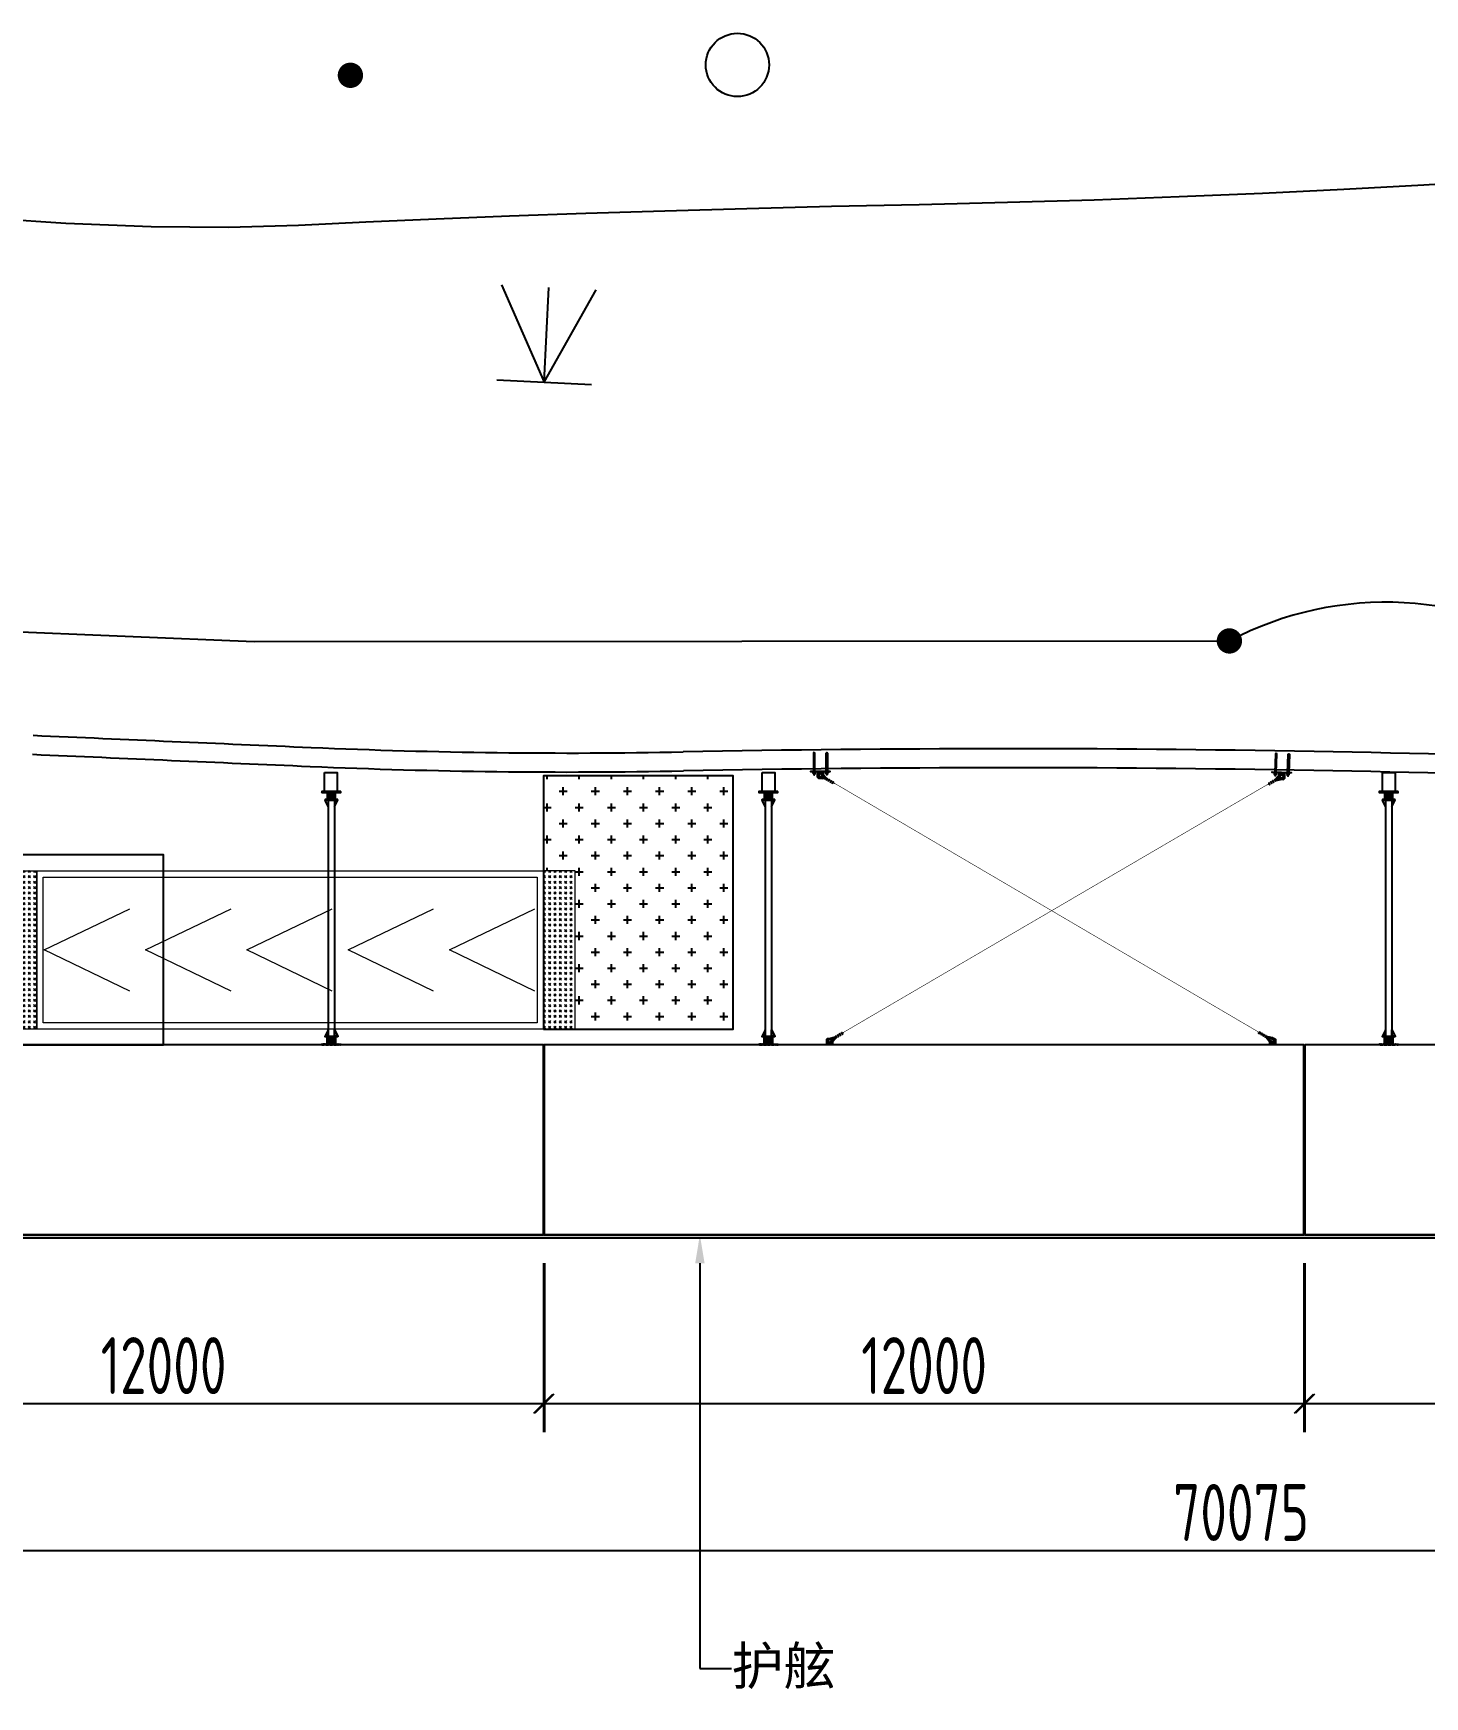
# Model space of a CAD drawing. Header units: millimetres. Extents: x 4 to 2106212, y -117026 to 198097.
# Drawn here: x 1392502 to 1414485, y 116507 to 142785 of the extents above; entities that cross this region are included whole.
import ezdxf
from ezdxf import colors
from ezdxf.entities.mleader import LeaderData, LeaderLine
from ezdxf.math import Vec2, Vec3

# ---------------------------------------------------------------- set-up
doc = ezdxf.new("R2010")
doc.units = ezdxf.units.MM
for name, pattern in [('CENTER', [0.6, 0.375, -0.075, 0.075, -0.075]), ('DASHDOT2', [12.7, 6.35, -3.175, 0, -3.175]), ('DASHED2', [0.375, 0.25, -0.125])]:
    doc.linetypes.add(name, pattern=pattern)
for name, color, linetype in [('0 @ 1', 7, 'Continuous'), ('BS-Annectent', 115, 'Continuous'), ('HR-dimension', 9, 'Continuous'), ('HR-pontoon', 161, 'Continuous'), ('STEEL', 34, 'Continuous'), ('护角', 30, 'Continuous'), ('粗实线', 7, 'Continuous')]:
    doc.layers.add(name, color=color, linetype=linetype)
doc.layers.add('扣板', color=7, linetype='Continuous', lineweight=9)
doc.layers.add('抱桩器', color=1, linetype='Continuous', lineweight=18)
doc.styles.add('hztxt', font='ros1.shx', dxfattribs={"width": 0.8, "bigfont": 'hztxt.shx'})
doc.styles.get("Standard").update_dxf_attribs({"font": 'arial.ttf'})
doc.linetypes.add('10422', pattern='A,2,[150,AAA.SHX,S=1,R=0,X=0,Y=1],2,[177,AAA.SHX,S=1,R=0,X=0,Y=0.8],1e-09', length=4)
doc.linetypes.add('444', pattern='A,4.5,[145,AAA.SHX,S=1,R=0,X=0,Y=1],4.5,-0.5,[146,AAA.SHX,S=1,R=0,X=0,Y=0],-0.5', length=10)
doc.dimstyles.new('DIM-300', dxfattribs={"dimscale": 300, "dimtxt": 3, "dimasz": 1, "dimexe": 1.5, "dimexo": 1.5, "dimgap": 0.5, "dimtad": 1, "dimdec": 0, "dimzin": 0, "dimdsep": 46, "dimtxsty": 'hztxt', "dimblk": 'OBLIQUE', "dimcen": 0, "dimdle": 1.5, "dimclrd": 9, "dimclre": 9, "dimclrt": 6, "dimadec": 0, "dimazin": 0, "dimtfac": 1, "dimtdec": 0, "dimtix": 1, "dimtofl": 0, "dimtmove": 2, "dimatfit": 0, "dimfxl": 5, "dimtolj": 1, "dimtzin": 0, "dimarcsym": 0})
pattern_1 = [(40.81217054, (-573818.8873, 176698.6793), (-1.452584633, 1.682112997), []), (130.81217054, (-573818.8873, 176698.6793), (-4.5872822625, 1.911641361), [5.55625, -3.33375])]
pattern_2 = [(40.81217054, (-578777.1463, 176555.198), (-1.452584633, 1.682112997), []), (130.81217054, (-578777.1463, 176555.198), (-4.5872822625, 1.911641361), [5.55625, -3.33375])]
pattern_3 = [(225, (43212.285, 45564.743), (4.49012806, -4.49012806), []), (225, (43207.795, 45564.743), (4.49012806, -4.49012806), [7.9375, -1.5875, 0, -1.5875])]
pattern_4 = [(225, (-344287.005, -129412.7357), (4.49012806, -4.49012806), []), (225, (-344291.495, -129412.7357), (4.49012806, -4.49012806), [7.9375, -1.5875, 0, -1.5875])]

# ---------------------------------------------------------------- blocks, each defined once
blk = doc.blocks.new('*U581')
at = {"layer": '抱桩器'}
h = blk.add_hatch(dxfattribs=at)
h.set_pattern_fill('GOST_GLASS', color=252, scale=10, angle=90)
h.set_pattern_definition([(135, (-669974.417, -109419.865), (5e-15, 84.852814), [50, -70]), (135, (-669974.417, -109398.65), (5e-15, 84.852814), [20, -100]), (135, (-669995.63, -109419.865), (5e-15, 84.852814), [20, -100])])
h.paths.add_polyline_path([(-3750, 1250), (-3750, -1250), (-4750, -1250), (-4750, 1250)])
h = blk.add_hatch(dxfattribs=at)
h.set_pattern_fill('GOST_GLASS', color=252, scale=10, angle=90)
h.set_pattern_definition([(135, (-673974.717, -109419.865), (5e-15, 84.852814), [50, -70]), (135, (-673974.717, -109398.65), (5e-15, 84.852814), [20, -100]), (135, (-673995.93, -109419.865), (5e-15, 84.852814), [20, -100])])
h.paths.add_polyline_path([(4250, 1250), (4250, -1250), (4750, -1250), (4750, 1250)])
at = {"layer": '抱桩器', "color": 252}
for points in [[(-3750, 1250), (-3750, -1250), (-4750, -1250), (-4750, 1250)], [(4250, -1250), (-3750, -1250), (-3750, 1250), (4250, 1250)], [(4150, -1150), (-3650, -1150), (-3650, 1150), (4150, 1150)], [(4250, 1250), (4250, -1250), (4750, -1250), (4750, 1250)]]:
    blk.add_lwpolyline(points, close=True, dxfattribs=at)
for points in [[(-2284, -650), (-3634, 0), (-2284, 650)], [(-684, -650), (-2034, 0), (-684, 650)], [(916, -650), (-434, 0), (916, 650)], [(2516, -650), (1166, 0), (2516, 650)], [(4116, -650), (2766, 0), (4116, 650)]]:
    blk.add_lwpolyline(points, dxfattribs=at)
blk = doc.blocks.new('*U582')
at = {"color": 0, "linetype": 'ByBlock', "lineweight": -2, "transparency": 16777216}
blk.add_blockref('*U581', (0, 0), dxfattribs=at)
blk = doc.blocks.new('MT-ZP')
h = blk.add_hatch()
h.set_pattern_fill('CROSS', color=252, scale=40)
h.paths.add_polyline_path([(680224, 262476), (680224, 260976), (680724, 260976), (680724, 258476), (683224, 258476), (683224, 262476)])
at = {"layer": 'HR-pontoon', "color": 252}
for points in [[(680224, 258476), (683224, 258476), (683224, 262476), (680224, 262476)], [(668224, 261226), (668224, 258226), (674224, 258226), (674224, 261226)], [(668224, 258226), (668224, 255226), (680224, 255226), (680224, 258226)], [(680239, 258226), (680239, 255226), (692239, 255226), (692239, 258226)], [(692254, 258226), (692254, 255226), (702254, 255226), (702254, 258226)]]:
    blk.add_lwpolyline(points, close=True, dxfattribs=at)
at = {"color": 252}
blk.add_blockref('*U582', (675974, 259726), dxfattribs=at)
blk = doc.blocks.new('*U69')
blk.add_blockref('MT-ZP', (-692747, -252919))
blk = doc.blocks.new('*U70')
at = {"color": 0, "linetype": 'ByBlock', "lineweight": -2, "transparency": 16777216}
blk.add_blockref('*U69', (0, 0), dxfattribs=at)
blk = doc.blocks.new('_Oblique')
at = {"color": 0, "linetype": 'ByBlock', "lineweight": -2}
blk.add_line((-0.5, -0.5), (0.5, 0.5), dxfattribs=at)
blk = doc.blocks.new('*D545')
at = {"color": 9, "lineweight": -2, "transparency": 16777216}
for p, q in [((1388561, 123355), (1388561, 120688)), ((1400561, 123355), (1400561, 120688)), ((1388111, 121138), (1401011, 121138))]:
    blk.add_line(p, q, dxfattribs=at)
at = {"layer": 'Defpoints', "color": 0, "transparency": 16777216}
for p in [(1388561, 123805), (1400561, 123805), (1400561, 121138)]:
    blk.add_point(p, dxfattribs=at)
at = {"color": 9, "lineweight": -2, "transparency": 16777216, "xscale": 300, "yscale": 300, "zscale": 300, "rotation": 180}
blk.add_blockref('_Oblique', (1388561, 121138), dxfattribs=at)
at = {"color": 9, "lineweight": -2, "transparency": 16777216, "xscale": 300, "yscale": 300, "zscale": 300}
blk.add_blockref('_Oblique', (1400561, 121138), dxfattribs=at)
at = {"color": 6, "transparency": 16777216, "insert": (1394561, 121738), "char_height": 900, "attachment_point": 5, "style": 'hztxt'}
blk.add_mtext('\\A1;12000', dxfattribs=at)
blk = doc.blocks.new('*D546')
at = {"color": 9, "lineweight": -2, "transparency": 16777216}
for p, q in [((1400576, 123355), (1400576, 120688)), ((1412576, 123355), (1412576, 120688)), ((1400126, 121138), (1413026, 121138))]:
    blk.add_line(p, q, dxfattribs=at)
at = {"layer": 'Defpoints', "color": 0, "transparency": 16777216}
for p in [(1400576, 123805), (1412576, 123805), (1412576, 121138)]:
    blk.add_point(p, dxfattribs=at)
at = {"color": 9, "lineweight": -2, "transparency": 16777216, "xscale": 300, "yscale": 300, "zscale": 300, "rotation": 180}
blk.add_blockref('_Oblique', (1400576, 121138), dxfattribs=at)
at = {"color": 9, "lineweight": -2, "transparency": 16777216, "xscale": 300, "yscale": 300, "zscale": 300}
blk.add_blockref('_Oblique', (1412576, 121138), dxfattribs=at)
at = {"color": 6, "transparency": 16777216, "insert": (1406576, 121738), "char_height": 900, "attachment_point": 5, "style": 'hztxt'}
blk.add_mtext('\\A1;12000', dxfattribs=at)
blk = doc.blocks.new('*D547')
at = {"color": 9, "lineweight": -2, "transparency": 16777216}
for p, q in [((1412591, 123355), (1412591, 120688)), ((1422591, 123355), (1422591, 120688)), ((1412141, 121138), (1423041, 121138))]:
    blk.add_line(p, q, dxfattribs=at)
at = {"layer": 'Defpoints', "color": 0, "transparency": 16777216}
for p in [(1412591, 123805), (1422591, 123805), (1422591, 121138)]:
    blk.add_point(p, dxfattribs=at)
at = {"color": 9, "lineweight": -2, "transparency": 16777216, "xscale": 300, "yscale": 300, "zscale": 300, "rotation": 180}
blk.add_blockref('_Oblique', (1412591, 121138), dxfattribs=at)
at = {"color": 9, "lineweight": -2, "transparency": 16777216, "xscale": 300, "yscale": 300, "zscale": 300}
blk.add_blockref('_Oblique', (1422591, 121138), dxfattribs=at)
at = {"color": 6, "transparency": 16777216, "insert": (1417591, 121738), "char_height": 900, "attachment_point": 5, "style": 'hztxt'}
blk.add_mtext('\\A1;10000', dxfattribs=at)
blk = doc.blocks.new('*D543')
at = {"color": 9, "lineweight": -2, "transparency": 16777216}
for p, q in [((1376546, 123355), (1376546, 118368)), ((1446621, 123355), (1446621, 118368)), ((1376096, 118818), (1447071, 118818))]:
    blk.add_line(p, q, dxfattribs=at)
at = {"layer": 'Defpoints', "color": 0, "transparency": 16777216}
for p in [(1376546, 123805), (1446621, 123805), (1446621, 118818)]:
    blk.add_point(p, dxfattribs=at)
at = {"color": 9, "lineweight": -2, "transparency": 16777216, "xscale": 300, "yscale": 300, "zscale": 300, "rotation": 180}
blk.add_blockref('_Oblique', (1376546, 118818), dxfattribs=at)
at = {"color": 9, "lineweight": -2, "transparency": 16777216, "xscale": 300, "yscale": 300, "zscale": 300}
blk.add_blockref('_Oblique', (1446621, 118818), dxfattribs=at)
at = {"color": 6, "transparency": 16777216, "insert": (1411583, 119418), "char_height": 900, "attachment_point": 5, "style": 'hztxt'}
blk.add_mtext('\\A1;70075', dxfattribs=at)
blk = doc.blocks.new('支座')
at = {"layer": '扣板', "color": 7}
blk.add_line((13512, 4747, 0), (13512, 5047, 0), dxfattribs=at)
at = {"layer": '扣板', "color": 7, "elevation": 0}
for points in [[(13512, 4747), (13512, 5047), (13520, 5047), (13520, 4747)], [(13600, 4947), (13620, 4927), (13620, 4867), (13600, 4847), (13520, 4847), (13520, 4947)], [(13560, 4932), (13520, 4932), (13520, 4922), (13560, 4922)], [(13560, 4862), (13520, 4862), (13520, 4872), (13560, 4872)]]:
    blk.add_lwpolyline(points, close=True, dxfattribs=at)
at = {"layer": '扣板', "color": 7}
blk.add_circle((13575, 4897, 0), 25, dxfattribs=at)
blk = doc.blocks.new('A$C97f6d51a')
at = {"color": 1, "linetype": 'DASHDOT2'}
blk.add_line((0, 313), (0, -47), dxfattribs=at)
at = {"layer": 'BS-Annectent'}
for p, q in [((-9, 282), (-9, 282)), ((-9, 281), (-9, 282)), ((-9, 282), (-9, 282)), ((-9, 279), (-8, 279)), ((-8, 278), (-9, 279)), ((-9, 279), (-8, 278)), ((-9, 275), (-7, 276)), ((-6, 274), (-9, 275)), ((-9, 275), (-7, 275)), ((-9, 272), (-6, 274)), ((-6, 270), (-9, 272)), ((-9, 272), (-4, 272)), ((-9, 269), (9, 268)), ((-9, 266), (9, 265)), ((-9, 263), (9, 262)), ((-6, 274), (-6, 274)), ((-6, 274), (-6, 274)), ((-6, 274), (-6, 274)), ((-6, 274), (-6, 274)), ((-6, 274), (-6, 274)), ((6, 270), (-6, 270)), ((4, 271), (9, 271)), ((6, 273), (5, 273)), ((6, 273), (5, 273)), ((6, 273), (9, 274)), ((6, 274), (9, 274)), ((9, 271), (6, 273)), ((6, 270), (9, 271)), ((7, 276), (9, 277)), ((9, 274), (7, 275)), ((9, 277), (8, 278)), ((8, 277), (9, 277)), ((9, 280), (9, 281)), ((9, 280), (9, 280)), ((9, 280), (9, 280)), ((-10, 6), (9, 4)), ((-10, 2), (-6, 4)), ((-6, 1), (-10, 2)), ((-10, 2), (9, 1)), ((-9, 260), (9, 258)), ((-9, 257), (9, 255)), ((-9, 253), (9, 252)), ((-9, 250), (9, 249)), ((-9, 247), (9, 246)), ((-9, 244), (9, 243)), ((-9, 241), (9, 240)), ((-9, 238), (9, 236)), ((-9, 235), (9, 233)), ((-9, 231), (9, 230)), ((-9, 228), (9, 227)), ((-9, 225), (9, 224)), ((-9, 222), (9, 221)), ((-9, 219), (9, 218)), ((-9, 216), (9, 215)), ((-9, 213), (9, 211)), ((-9, 209), (9, 208)), ((-9, 206), (9, 205)), ((-9, 203), (9, 202)), ((-9, 200), (9, 199)), ((-9, 197), (9, 196)), ((-9, 194), (9, 193)), ((-9, 191), (9, 189)), ((-9, 188), (9, 186)), ((-9, 184), (9, 183)), ((-9, 181), (9, 180)), ((-9, 178), (9, 177)), ((-9, 175), (9, 174)), ((-9, 172), (9, 171)), ((-9, 169), (9, 167)), ((-9, 166), (9, 164)), ((-9, 162), (9, 161)), ((-9, 159), (9, 158)), ((-9, 156), (9, 155)), ((-9, 153), (9, 152)), ((-9, 150), (9, 149)), ((-9, 147), (9, 146)), ((-9, 144), (9, 142)), ((-9, 140), (9, 139)), ((-9, 137), (9, 136)), ((-9, 134), (9, 133)), ((-9, 131), (9, 130)), ((-9, 128), (9, 127)), ((-9, 125), (9, 124)), ((-9, 122), (9, 120)), ((-9, 119), (9, 117)), ((-9, 115), (9, 114)), ((-9, 112), (9, 111)), ((-9, 109), (9, 108)), ((-9, 106), (9, 105)), ((-9, 103), (9, 102)), ((-9, 100), (9, 98)), ((-9, 97), (9, 95)), ((-9, 93), (9, 92)), ((-9, 90), (9, 89)), ((-9, 87), (9, 86)), ((-9, 84), (9, 83)), ((-9, 81), (9, 80)), ((-9, 78), (9, 76)), ((-9, 75), (9, 73)), ((-9, 71), (9, 70)), ((-9, 68), (9, 67)), ((-9, 65), (9, 64)), ((-9, 62), (9, 61)), ((-9, 59), (9, 58)), ((-9, 56), (9, 55)), ((-9, 53), (9, 51)), ((-9, 49), (9, 48)), ((-9, 46), (9, 45)), ((-9, 43), (9, 42)), ((-9, 40), (9, 39)), ((-9, 37), (9, 36)), ((-9, 34), (9, 33)), ((-9, 31), (9, 29)), ((-9, 28), (9, 26)), ((-9, 24), (9, 23)), ((-9, 21), (9, 20)), ((-9, 18), (9, 17)), ((-9, 15), (9, 14)), ((-9, 12), (9, 11)), ((-9, 9), (9, 7)), ((-8, 0), (-6, 1)), ((6, 147), (-6, 148)), ((6, 116), (-6, 117)), ((6, 3), (-6, 4)), ((2, 0), (-6, 1)), ((6, 147), (9, 149)), ((9, 1), (6, 3)), ((7, 0), (9, 1)), ((-16, -24), (-16, -11)), ((12, -9), (-12, -9)), ((12, -27), (-12, -27)), ((-9, -29), (-6, -28)), ((-6, -31), (-9, -29)), ((9, -30), (-9, -29)), ((-9, -32), (-6, -31)), ((-6, -34), (-9, -32)), ((9, -33), (-9, -32)), ((-9, -35), (-6, -34)), ((-6, -37), (-9, -35)), ((9, -37), (-9, -35)), ((-9, -38), (-6, -37)), ((-6, -40), (-9, -38)), ((9, -40), (-9, -38)), ((-8, -24), (-8, -11)), ((-6, -28), (-8, -27)), ((-7, -40), (-7, -43)), ((6, -29), (-6, -28)), ((6, -29), (-6, -28)), ((6, -32), (-6, -31)), ((6, -32), (-6, -31)), ((6, -35), (-6, -34)), ((6, -38), (-6, -37)), ((6, -38), (-6, -37)), ((6, -41), (-6, -40)), ((-5, -44), (5, -44)), ((-4, -40), (-4, -43)), ((-2, -9), (0, -4)), ((9, -27), (-1, -27)), ((0, -9), (2, -4)), ((4, -41), (4, -43)), ((6, -29), (9, -27)), ((9, -30), (6, -29)), ((6, -32), (9, -30)), ((9, -33), (6, -32)), ((6, -35), (9, -33)), ((9, -37), (6, -35)), ((6, -38), (9, -37)), ((9, -40), (6, -38)), ((6, -41), (9, -40)), ((7, -41), (7, -43)), ((8, -24), (8, -11)), ((9, -27), (8, -27)), ((16, -24), (16, -11))]:
    blk.add_line(p, q, dxfattribs=at)
blk.add_lwpolyline([(10, 0), (10, 300), (0, 306), (-10, 300), (-10, 0)], dxfattribs=at)
for points in [[(-19, -4), (-19, 0), (19, 0), (19, -4)], [(-15, -9), (15, -9), (15, -4), (-15, -4)]]:
    blk.add_lwpolyline(points, close=True, dxfattribs=at)
for points in [[(16, -11, 0.612824), (8, -11, 0.305874), (-8, -11, 0.612824), (-16, -11)], [(16, -24, -0.612824), (8, -24, -0.305874), (-8, -24, -0.612824), (-16, -24)], [(-7, -43, 0.516475), (-4, -43, 0.258238), (4, -43, 0.516475), (7, -43)]]:
    blk.add_lwpolyline(points, format="xyb", dxfattribs=at)
blk = doc.blocks.new('A$Ce460a15a')
at = {"layer": 'STEEL', "color": 22}
for points in [[(12, 150), (12, -150), (0, -150), (0, 150)], [(92, -50), (112, -30), (112, 30), (92, 50), (12, 50), (12, -50)], [(52, 35), (12, 35), (12, 25), (52, 25)], [(52, -35), (12, -35), (12, -25), (52, -25)]]:
    blk.add_lwpolyline(points, close=True, dxfattribs=at)
blk.add_circle((67, 0), 25, dxfattribs=at)
at = {"layer": 'HR-dimension', "xscale": -1, "rotation": 90}
blk.add_blockref('A$C97f6d51a', (12, 100), dxfattribs=at)
at = {"layer": 'HR-dimension', "rotation": 90.00000000000001}
blk.add_blockref('A$C97f6d51a', (12, -100), dxfattribs=at)
blk = doc.blocks.new('*U10')
at = {"color": 7, "linetype": 'Continuous', "lineweight": 15}
for p, q in [((-9, 9), (-10, 8)), ((-10, 8), (-10, 1)), ((-10, 1), (-9, 0)), ((-9, 9), (9, 9)), ((-9, 0), (9, 0)), ((-5, 8), (-5, 1)), ((5, 8), (5, 1)), ((10, 8), (9, 9)), ((9, 0), (10, 1)), ((10, 8), (10, 1))]:
    blk.add_line(p, q, dxfattribs=at)
for centre, start, end in [((0, -8), 72.4233, 107.5767), ((0, 17), 252.4233, 287.5767)]:
    blk.add_arc(centre, 17.2, start, end, dxfattribs=at)
for points, knots in [([(-10, 8), (-10, 9), (-9, 9), (-8, 9), (-7, 9), (-6, 9), (-6, 9), (-5, 8)], [0, 0, 0, 0, 0.264534, 0.399289, 0.53507, 0.765405, 1, 1, 1, 1]), ([(-5, 1), (-6, 1), (-6, 0), (-7, 0), (-8, 0), (-9, 0), (-10, 1), (-10, 1)], [0, 0, 0, 0, 0.264534, 0.399289, 0.53507, 0.765405, 1, 1, 1, 1]), ([(5, 8), (6, 9), (6, 9), (7, 9), (8, 9), (9, 9), (10, 9), (10, 8)], [0, 0, 0, 0, 0.264536, 0.399814, 0.535067, 0.765403, 1, 1, 1, 1]), ([(10, 1), (10, 1), (9, 0), (8, 0), (7, 0), (6, 0), (6, 1), (5, 1)], [0, 0, 0, 0, 0.264536, 0.399814, 0.535067, 0.765403, 1, 1, 1, 1])]:
    blk.add_open_spline(points, degree=3, knots=knots, dxfattribs=at)
blk = doc.blocks.new('A$C72EA2C7E')
blk.add_line((-8, -6), (8, -6))
at = {"color": 7, "linetype": 'Continuous', "lineweight": 15}
for p, q in [((-5, -40), (-5, -6)), ((-4, -41), (-5, -40)), ((5, -40), (-5, -40)), ((-4, -41), (5, -41)), ((5, -6), (5, -40)), ((5, -40), (5, -41))]:
    blk.add_line(p, q, dxfattribs=at)
at = {"color": 7, "linetype": 'Continuous', "lineweight": 0}
for p, q in [((-4, -41), (-4, -6)), ((5, -41), (5, -6))]:
    blk.add_line(p, q, dxfattribs=at)
blk.add_arc((0, -8), 8, 17.4862, 162.5138)
at = {"extrusion": (0, 0, -1), "xscale": 0.9999974999999999, "yscale": 0.9999974999999999, "zscale": -0.9999974999999999}
blk.add_blockref('*U10', (0, -39), dxfattribs=at)
blk = doc.blocks.new('*U1978')
h = blk.add_hatch(color=1)
h.dxf.hatch_style = 1
h.paths.add_polyline_path([(3382, 2191), (3473, 2218, 1.447528), (3428, 2281), (3373, 2204)])
h.paths.add_polyline_path([(3389, 2205), (3388, 2206), (3398, 2220), (3395, 2222), (3434, 2277, -1.452111), (3471, 2226), (3406, 2207), (3405, 2210)], flags=16)
h = blk.add_hatch()
h.set_pattern_fill('ANSI38', color=253, scale=0.7, angle=-4.1878)
h.set_pattern_definition(pattern_2)
h.paths.add_polyline_path([(3404, 2213), (3406, 2207), (3471, 2226, 1.452111), (3434, 2277), (3395, 2222), (3398, 2220), (3401, 2218), (3440, 2273, -1.452111), (3469, 2232)])
h = blk.add_hatch(color=1)
h.dxf.hatch_style = 1
h.paths.add_polyline_path([(-3373, -2204), (-3429, -2283, -1.406258), (-3473, -2218), (-3382, -2191)])
h.paths.add_polyline_path([(-3405, -2210), (-3406, -2207), (-3471, -2226, 1.406258), (-3435, -2278), (-3395, -2222), (-3388, -2205)], flags=16)
h = blk.add_hatch()
h.set_pattern_fill('ANSI38', color=253, scale=0.7, angle=-4.1878)
h.set_pattern_definition(pattern_1)
h.paths.add_polyline_path([(-3401, -2218), (-3395, -2222), (-3434, -2277, -1.452111), (-3471, -2226), (-3406, -2207), (-3405, -2210), (-3404, -2213), (-3469, -2232, 1.452111), (-3440, -2273)])
blk.add_line((3379, 2205), (3379, 2195))
at = {"color": 1, "linetype": 'DASHED2'}
blk.add_line((3483, 2289), (3493, 2274), dxfattribs=at)
at = {"color": 1, "const_width": 8.4}
for points in [[(3380, 2206), (-3393, -2203)], [(3386, 2200), (3251, 2112)], [(-3388, -2209), (-3246, -2117)]]:
    blk.add_lwpolyline(points, dxfattribs=at)
at = {"color": 1}
for points in [[(3382, 2191), (3473, 2218, 1.447528), (3428, 2281), (3373, 2204)], [(3398, 2220), (3388, 2206), (3389, 2205), (3405, 2210), (3406, 2207), (3471, 2226, 1.452111), (3434, 2277), (3395, 2222)], [(-3373, -2204), (-3428, -2281, -1.447528), (-3473, -2218), (-3382, -2191)], [(-3405, -2210), (-3389, -2205), (-3388, -2206), (-3398, -2220), (-3395, -2222), (-3434, -2277, -1.452111), (-3471, -2226), (-3406, -2207)]]:
    blk.add_lwpolyline(points, format="xyb", close=True, dxfattribs=at)
for points in [[(3379, 2195), (3472, 2222, 1.449849), (3431, 2279), (3379, 2205)], [(3406, 2207), (3471, 2226, 1.452111), (3434, 2277), (3395, 2222)], [(3406, 2207), (3471, 2226, 1.452111), (3434, 2277), (3395, 2222)], [(-3376, -2200), (-3431, -2279, -1.449849), (-3472, -2222), (-3384, -2197)], [(-3395, -2222), (-3434, -2277, -1.452111), (-3471, -2226), (-3406, -2207)], [(-3395, -2222), (-3434, -2277, -1.452111), (-3471, -2226), (-3406, -2207)]]:
    blk.add_lwpolyline(points, format="xyb")
for points in [[(3401, 2218), (3440, 2273, -1.452111), (3469, 2232), (3404, 2213), (3406, 2207), (3471, 2226, 1.452111), (3434, 2277), (3395, 2222)], [(-3404, -2213), (-3469, -2232, 1.452111), (-3440, -2273), (-3401, -2218), (-3395, -2222), (-3434, -2277, -1.452111), (-3471, -2226), (-3406, -2207)]]:
    blk.add_lwpolyline(points, format="xyb", close=True)
at = {"color": 252}
for points in [[(3401, 2218), (3440, 2273, -1.452111), (3469, 2232), (3404, 2213), (3406, 2207), (3471, 2226, 1.452111), (3434, 2277), (3395, 2222)], [(-3404, -2213), (-3469, -2232, 1.452111), (-3440, -2273), (-3401, -2218), (-3395, -2222), (-3434, -2277, -1.452111), (-3471, -2226), (-3406, -2207)]]:
    blk.add_lwpolyline(points, format="xyb", close=True, dxfattribs=at)
at = {"xscale": 0.6999999999999998, "yscale": 0.6999999999999998, "zscale": 0.6999999999999998, "rotation": 213.1298866380289}
for p in [(3284, 2123), (3315, 2143), (3345, 2163), (3376, 2183), (-3360, -2201), (-3329, -2181), (-3299, -2161), (-3267, -2141)]:
    blk.add_blockref('A$C72EA2C7E', p, dxfattribs=at)
blk = doc.blocks.new('*U1979')
at = {"color": 0, "linetype": 'ByBlock', "lineweight": -2, "transparency": 16777216}
blk.add_blockref('*U1978', (0, 0), dxfattribs=at)
blk = doc.blocks.new('*U1980')
h = blk.add_hatch(color=1)
h.dxf.hatch_style = 1
h.paths.add_polyline_path([(3382, 2191), (3473, 2218, 1.447528), (3428, 2281), (3373, 2204)])
h.paths.add_polyline_path([(3389, 2205), (3388, 2206), (3398, 2220), (3395, 2222), (3434, 2277, -1.452111), (3471, 2226), (3406, 2207), (3405, 2210)], flags=16)
h = blk.add_hatch()
h.set_pattern_fill('ANSI38', color=253, scale=0.7, angle=-4.1878)
h.set_pattern_definition(pattern_2)
h.paths.add_polyline_path([(3404, 2213), (3406, 2207), (3471, 2226, 1.452111), (3434, 2277), (3395, 2222), (3398, 2220), (3401, 2218), (3440, 2273, -1.452111), (3469, 2232)])
h = blk.add_hatch(color=1)
h.dxf.hatch_style = 1
h.paths.add_polyline_path([(-3373, -2204), (-3429, -2283, -1.406258), (-3473, -2218), (-3382, -2191)])
h.paths.add_polyline_path([(-3405, -2210), (-3406, -2207), (-3471, -2226, 1.406258), (-3435, -2278), (-3395, -2222), (-3388, -2205)], flags=16)
h = blk.add_hatch()
h.set_pattern_fill('ANSI38', color=253, scale=0.7, angle=-4.1878)
h.set_pattern_definition(pattern_1)
h.paths.add_polyline_path([(-3401, -2218), (-3395, -2222), (-3434, -2277, -1.452111), (-3471, -2226), (-3406, -2207), (-3405, -2210), (-3404, -2213), (-3469, -2232, 1.452111), (-3440, -2273)])
blk.add_line((3379, 2205), (3379, 2195))
at = {"color": 1, "linetype": 'DASHED2'}
blk.add_line((3483, 2289), (3493, 2274), dxfattribs=at)
at = {"color": 1, "const_width": 8.4}
for points in [[(3380, 2206), (-3393, -2203)], [(3386, 2200), (3251, 2112)], [(-3388, -2209), (-3246, -2117)]]:
    blk.add_lwpolyline(points, dxfattribs=at)
at = {"color": 1}
for points in [[(3382, 2191), (3473, 2218, 1.447528), (3428, 2281), (3373, 2204)], [(3398, 2220), (3388, 2206), (3389, 2205), (3405, 2210), (3406, 2207), (3471, 2226, 1.452111), (3434, 2277), (3395, 2222)], [(-3373, -2204), (-3428, -2281, -1.447528), (-3473, -2218), (-3382, -2191)], [(-3405, -2210), (-3389, -2205), (-3388, -2206), (-3398, -2220), (-3395, -2222), (-3434, -2277, -1.452111), (-3471, -2226), (-3406, -2207)]]:
    blk.add_lwpolyline(points, format="xyb", close=True, dxfattribs=at)
for points in [[(3379, 2195), (3472, 2222, 1.449849), (3431, 2279), (3379, 2205)], [(3406, 2207), (3471, 2226, 1.452111), (3434, 2277), (3395, 2222)], [(3406, 2207), (3471, 2226, 1.452111), (3434, 2277), (3395, 2222)], [(-3376, -2200), (-3431, -2279, -1.449849), (-3472, -2222), (-3384, -2197)], [(-3395, -2222), (-3434, -2277, -1.452111), (-3471, -2226), (-3406, -2207)], [(-3395, -2222), (-3434, -2277, -1.452111), (-3471, -2226), (-3406, -2207)]]:
    blk.add_lwpolyline(points, format="xyb")
for points in [[(3401, 2218), (3440, 2273, -1.452111), (3469, 2232), (3404, 2213), (3406, 2207), (3471, 2226, 1.452111), (3434, 2277), (3395, 2222)], [(-3404, -2213), (-3469, -2232, 1.452111), (-3440, -2273), (-3401, -2218), (-3395, -2222), (-3434, -2277, -1.452111), (-3471, -2226), (-3406, -2207)]]:
    blk.add_lwpolyline(points, format="xyb", close=True)
at = {"color": 252}
for points in [[(3401, 2218), (3440, 2273, -1.452111), (3469, 2232), (3404, 2213), (3406, 2207), (3471, 2226, 1.452111), (3434, 2277), (3395, 2222)], [(-3404, -2213), (-3469, -2232, 1.452111), (-3440, -2273), (-3401, -2218), (-3395, -2222), (-3434, -2277, -1.452111), (-3471, -2226), (-3406, -2207)]]:
    blk.add_lwpolyline(points, format="xyb", close=True, dxfattribs=at)
at = {"xscale": 0.6999999999999998, "yscale": 0.6999999999999998, "zscale": 0.6999999999999998, "rotation": 213.1298866380289}
for p in [(3284, 2123), (3315, 2143), (3345, 2163), (3376, 2183), (-3360, -2201), (-3329, -2181), (-3299, -2161), (-3267, -2141)]:
    blk.add_blockref('A$C72EA2C7E', p, dxfattribs=at)
blk = doc.blocks.new('*U1981')
at = {"color": 0, "linetype": 'ByBlock', "lineweight": -2, "transparency": 16777216}
blk.add_blockref('*U1980', (0, 0), dxfattribs=at)
blk = doc.blocks.new('*U2001')
h = blk.add_hatch()
h.set_pattern_fill('ANSI35', color=4, angle=180)
h.set_pattern_definition(pattern_3)
h.paths.add_polyline_path([(24, -89), (36, -89), (36, -67), (24, -67)])
h.paths.add_polyline_path([(24, -31), (36, -31), (36, 11), (24, 11)])
h.paths.add_polyline_path([(-100, 11), (100, 11), (100, 21), (-100, 21)])
h.paths.add_polyline_path([(-36, -31), (-24, -31), (-24, 11), (-36, 11)])
h.paths.add_polyline_path([(-36, -89), (-24, -89), (-24, -67), (-36, -67)])
h = blk.add_hatch()
h.set_pattern_fill('ANSI35', color=4, angle=180)
h.set_pattern_definition(pattern_4)
h.paths.add_polyline_path([(-129, -116), (-150, -116), (-150, -104), (-129, -104)])
h.paths.add_polyline_path([(111, -116), (-111, -116), (-111, -104), (111, -104)])
h.paths.add_polyline_path([(150, -116), (129, -116), (129, -104), (150, -104)])
h.paths.add_polyline_path([(66, -104), (54, -104), (54, -67), (66, -67)])
h.paths.add_polyline_path([(66, -31), (54, -31), (54, -4), (66, -4)])
h.paths.add_polyline_path([(6, -31), (-6, -31), (-6, -4), (6, -4)])
h.paths.add_polyline_path([(6, -104), (-6, -104), (-6, -67), (6, -67)])
h.paths.add_polyline_path([(-54, -104), (-66, -104), (-66, -67), (-54, -67)])
h.paths.add_polyline_path([(-54, -31), (-66, -31), (-66, -4), (-54, -4)])
at = {"color": 4}
for points in [[(100, 11), (-100, 11), (-100, 21), (100, 21), (100, 11)], [(-36, -89), (-36, 11), (-24, 11), (-24, -89), (-36, -89)], [(24, -89), (24, 11), (36, 11), (36, -89), (24, -89)], [(150, -116), (-150, -116), (-150, -104), (150, -104), (150, -116)], [(-66, -104), (-66, -4), (-54, -4), (-54, -104), (-66, -104)], [(-6, -104), (-6, -4), (6, -4), (6, -104), (-6, -104)], [(54, -104), (54, -4), (66, -4), (66, -104), (54, -104)]]:
    blk.add_lwpolyline(points, dxfattribs=at)
at = {"layer": 'Defpoints', "color": 4}
for points in [[(-100, 21), (-50, 21), (-50, 121), (-100, 21)], [(100, 21), (50, 21), (50, 121), (100, 21)]]:
    blk.add_lwpolyline(points, dxfattribs=at)
at = {"layer": 'Defpoints', "color": 4, "linetype": 'CENTER', "ltscale": 2}
for points in [[(-129, -116), (-111, -116), (-111, -104), (-129, -104)], [(-66, -31), (-54, -31), (-54, -67), (-66, -67)], [(-36, -31), (-24, -31), (-24, -67), (-36, -67)], [(-6, -31), (6, -31), (6, -67), (-6, -67)], [(24, -31), (36, -31), (36, -67), (24, -67)], [(54, -31), (66, -31), (66, -67), (54, -67)], [(129, -116), (111, -116), (111, -104), (129, -104)]]:
    blk.add_lwpolyline(points, close=True, dxfattribs=at)
for points in [[(-120, -99), (-120, -111), (-120, -121)], [(-66, -49), (66, -49)], [(-66, -49), (66, -49)], [(120, -99), (120, -111), (120, -121)]]:
    blk.add_lwpolyline(points, dxfattribs=at)
blk = doc.blocks.new('*U1998')
at = {"layer": '粗实线', "color": 0, "linetype": 'ByBlock', "lineweight": -2, "transparency": 16777216}
blk.add_blockref('*U2001', (0, 0), dxfattribs=at)
blk = doc.blocks.new('*U1999')
h = blk.add_hatch()
h.set_pattern_fill('ANSI35', color=4, angle=180)
h.set_pattern_definition(pattern_3)
h.paths.add_polyline_path([(24, -89), (36, -89), (36, -67), (24, -67)])
h.paths.add_polyline_path([(24, -31), (36, -31), (36, 11), (24, 11)])
h.paths.add_polyline_path([(-100, 11), (100, 11), (100, 21), (-100, 21)])
h.paths.add_polyline_path([(-36, -31), (-24, -31), (-24, 11), (-36, 11)])
h.paths.add_polyline_path([(-36, -89), (-24, -89), (-24, -67), (-36, -67)])
h = blk.add_hatch()
h.set_pattern_fill('ANSI35', color=4, angle=180)
h.set_pattern_definition(pattern_4)
h.paths.add_polyline_path([(-129, -116), (-150, -116), (-150, -104), (-129, -104)])
h.paths.add_polyline_path([(111, -116), (-111, -116), (-111, -104), (111, -104)])
h.paths.add_polyline_path([(150, -116), (129, -116), (129, -104), (150, -104)])
h.paths.add_polyline_path([(66, -104), (54, -104), (54, -67), (66, -67)])
h.paths.add_polyline_path([(66, -31), (54, -31), (54, -4), (66, -4)])
h.paths.add_polyline_path([(6, -31), (-6, -31), (-6, -4), (6, -4)])
h.paths.add_polyline_path([(6, -104), (-6, -104), (-6, -67), (6, -67)])
h.paths.add_polyline_path([(-54, -104), (-66, -104), (-66, -67), (-54, -67)])
h.paths.add_polyline_path([(-54, -31), (-66, -31), (-66, -4), (-54, -4)])
at = {"color": 4}
for points in [[(100, 11), (-100, 11), (-100, 21), (100, 21), (100, 11)], [(-36, -89), (-36, 11), (-24, 11), (-24, -89), (-36, -89)], [(24, -89), (24, 11), (36, 11), (36, -89), (24, -89)], [(150, -116), (-150, -116), (-150, -104), (150, -104), (150, -116)], [(-66, -104), (-66, -4), (-54, -4), (-54, -104), (-66, -104)], [(-6, -104), (-6, -4), (6, -4), (6, -104), (-6, -104)], [(54, -104), (54, -4), (66, -4), (66, -104), (54, -104)]]:
    blk.add_lwpolyline(points, dxfattribs=at)
at = {"layer": 'Defpoints', "color": 4}
for points in [[(-100, 21), (-50, 21), (-50, 121), (-100, 21)], [(100, 21), (50, 21), (50, 121), (100, 21)]]:
    blk.add_lwpolyline(points, dxfattribs=at)
at = {"layer": 'Defpoints', "color": 4, "linetype": 'CENTER', "ltscale": 2}
for points in [[(-129, -116), (-111, -116), (-111, -104), (-129, -104)], [(-66, -31), (-54, -31), (-54, -67), (-66, -67)], [(-36, -31), (-24, -31), (-24, -67), (-36, -67)], [(-6, -31), (6, -31), (6, -67), (-6, -67)], [(24, -31), (36, -31), (36, -67), (24, -67)], [(54, -31), (66, -31), (66, -67), (54, -67)], [(129, -116), (111, -116), (111, -104), (129, -104)]]:
    blk.add_lwpolyline(points, close=True, dxfattribs=at)
for points in [[(-120, -99), (-120, -111), (-120, -121)], [(-66, -49), (66, -49)], [(-66, -49), (66, -49)], [(120, -99), (120, -111), (120, -121)]]:
    blk.add_lwpolyline(points, dxfattribs=at)
blk = doc.blocks.new('*U2000')
at = {"layer": '粗实线', "color": 0, "linetype": 'ByBlock', "lineweight": -2, "transparency": 16777216}
blk.add_blockref('*U1999', (0, 0), dxfattribs=at)
blk = doc.blocks.new('*U1973')
at = {"layer": '粗实线', "color": 4}
for points in [[(-50, 1863), (-50, -1863)], [(50, 1863), (50, -1863)]]:
    blk.add_lwpolyline(points, dxfattribs=at)
at = {"layer": '粗实线', "color": 4, "xscale": -1, "rotation": 179.9999997006857}
blk.add_blockref('*U2000', (0, 1884), dxfattribs=at)
at = {"layer": '粗实线', "color": 4, "rotation": 359.9999997006856}
blk.add_blockref('*U1998', (0, -1884), dxfattribs=at)
blk = doc.blocks.new('*U1974')
at = {"color": 0, "linetype": 'ByBlock', "lineweight": -2, "transparency": 16777216}
for p in [(0, 0), (9800, 0), (19600, 0), (29400, 0)]:
    blk.add_blockref('*U1973', p, dxfattribs=at)
blk = doc.blocks.new('*U1991')
h = blk.add_hatch()
h.set_pattern_fill('ANSI35', color=4, angle=180)
h.set_pattern_definition(pattern_3)
h.paths.add_polyline_path([(24, -89), (36, -89), (36, -67), (24, -67)])
h.paths.add_polyline_path([(24, -31), (36, -31), (36, 11), (24, 11)])
h.paths.add_polyline_path([(-100, 11), (100, 11), (100, 21), (-100, 21)])
h.paths.add_polyline_path([(-36, -31), (-24, -31), (-24, 11), (-36, 11)])
h.paths.add_polyline_path([(-36, -89), (-24, -89), (-24, -67), (-36, -67)])
h = blk.add_hatch()
h.set_pattern_fill('ANSI35', color=4, angle=180)
h.set_pattern_definition(pattern_4)
h.paths.add_polyline_path([(-129, -116), (-150, -116), (-150, -104), (-129, -104)])
h.paths.add_polyline_path([(111, -116), (-111, -116), (-111, -104), (111, -104)])
h.paths.add_polyline_path([(150, -116), (129, -116), (129, -104), (150, -104)])
h.paths.add_polyline_path([(66, -104), (54, -104), (54, -67), (66, -67)])
h.paths.add_polyline_path([(66, -31), (54, -31), (54, -4), (66, -4)])
h.paths.add_polyline_path([(6, -31), (-6, -31), (-6, -4), (6, -4)])
h.paths.add_polyline_path([(6, -104), (-6, -104), (-6, -67), (6, -67)])
h.paths.add_polyline_path([(-54, -104), (-66, -104), (-66, -67), (-54, -67)])
h.paths.add_polyline_path([(-54, -31), (-66, -31), (-66, -4), (-54, -4)])
at = {"color": 4}
for points in [[(100, 11), (-100, 11), (-100, 21), (100, 21), (100, 11)], [(-36, -89), (-36, 11), (-24, 11), (-24, -89), (-36, -89)], [(24, -89), (24, 11), (36, 11), (36, -89), (24, -89)], [(150, -116), (-150, -116), (-150, -104), (150, -104), (150, -116)], [(-66, -104), (-66, -4), (-54, -4), (-54, -104), (-66, -104)], [(-6, -104), (-6, -4), (6, -4), (6, -104), (-6, -104)], [(54, -104), (54, -4), (66, -4), (66, -104), (54, -104)]]:
    blk.add_lwpolyline(points, dxfattribs=at)
at = {"layer": 'Defpoints', "color": 4}
for points in [[(-100, 21), (-50, 21), (-50, 121), (-100, 21)], [(100, 21), (50, 21), (50, 121), (100, 21)]]:
    blk.add_lwpolyline(points, dxfattribs=at)
at = {"layer": 'Defpoints', "color": 4, "linetype": 'CENTER', "ltscale": 2}
for points in [[(-129, -116), (-111, -116), (-111, -104), (-129, -104)], [(-66, -31), (-54, -31), (-54, -67), (-66, -67)], [(-36, -31), (-24, -31), (-24, -67), (-36, -67)], [(-6, -31), (6, -31), (6, -67), (-6, -67)], [(24, -31), (36, -31), (36, -67), (24, -67)], [(54, -31), (66, -31), (66, -67), (54, -67)], [(129, -116), (111, -116), (111, -104), (129, -104)]]:
    blk.add_lwpolyline(points, close=True, dxfattribs=at)
for points in [[(-120, -99), (-120, -111), (-120, -121)], [(-66, -49), (66, -49)], [(-66, -49), (66, -49)], [(120, -99), (120, -111), (120, -121)]]:
    blk.add_lwpolyline(points, dxfattribs=at)
blk = doc.blocks.new('*U2002')
at = {"layer": '粗实线', "color": 0, "linetype": 'ByBlock', "lineweight": -2, "transparency": 16777216}
blk.add_blockref('*U1991', (0, 0), dxfattribs=at)
blk = doc.blocks.new('*U2003')
h = blk.add_hatch()
h.set_pattern_fill('ANSI35', color=4, angle=180)
h.set_pattern_definition(pattern_3)
h.paths.add_polyline_path([(24, -89), (36, -89), (36, -67), (24, -67)])
h.paths.add_polyline_path([(24, -31), (36, -31), (36, 11), (24, 11)])
h.paths.add_polyline_path([(-100, 11), (100, 11), (100, 21), (-100, 21)])
h.paths.add_polyline_path([(-36, -31), (-24, -31), (-24, 11), (-36, 11)])
h.paths.add_polyline_path([(-36, -89), (-24, -89), (-24, -67), (-36, -67)])
h = blk.add_hatch()
h.set_pattern_fill('ANSI35', color=4, angle=180)
h.set_pattern_definition(pattern_4)
h.paths.add_polyline_path([(-129, -116), (-150, -116), (-150, -104), (-129, -104)])
h.paths.add_polyline_path([(111, -116), (-111, -116), (-111, -104), (111, -104)])
h.paths.add_polyline_path([(150, -116), (129, -116), (129, -104), (150, -104)])
h.paths.add_polyline_path([(66, -104), (54, -104), (54, -67), (66, -67)])
h.paths.add_polyline_path([(66, -31), (54, -31), (54, -4), (66, -4)])
h.paths.add_polyline_path([(6, -31), (-6, -31), (-6, -4), (6, -4)])
h.paths.add_polyline_path([(6, -104), (-6, -104), (-6, -67), (6, -67)])
h.paths.add_polyline_path([(-54, -104), (-66, -104), (-66, -67), (-54, -67)])
h.paths.add_polyline_path([(-54, -31), (-66, -31), (-66, -4), (-54, -4)])
at = {"color": 4}
for points in [[(100, 11), (-100, 11), (-100, 21), (100, 21), (100, 11)], [(-36, -89), (-36, 11), (-24, 11), (-24, -89), (-36, -89)], [(24, -89), (24, 11), (36, 11), (36, -89), (24, -89)], [(150, -116), (-150, -116), (-150, -104), (150, -104), (150, -116)], [(-66, -104), (-66, -4), (-54, -4), (-54, -104), (-66, -104)], [(-6, -104), (-6, -4), (6, -4), (6, -104), (-6, -104)], [(54, -104), (54, -4), (66, -4), (66, -104), (54, -104)]]:
    blk.add_lwpolyline(points, dxfattribs=at)
at = {"layer": 'Defpoints', "color": 4}
for points in [[(-100, 21), (-50, 21), (-50, 121), (-100, 21)], [(100, 21), (50, 21), (50, 121), (100, 21)]]:
    blk.add_lwpolyline(points, dxfattribs=at)
at = {"layer": 'Defpoints', "color": 4, "linetype": 'CENTER', "ltscale": 2}
for points in [[(-129, -116), (-111, -116), (-111, -104), (-129, -104)], [(-66, -31), (-54, -31), (-54, -67), (-66, -67)], [(-36, -31), (-24, -31), (-24, -67), (-36, -67)], [(-6, -31), (6, -31), (6, -67), (-6, -67)], [(24, -31), (36, -31), (36, -67), (24, -67)], [(54, -31), (66, -31), (66, -67), (54, -67)], [(129, -116), (111, -116), (111, -104), (129, -104)]]:
    blk.add_lwpolyline(points, close=True, dxfattribs=at)
for points in [[(-120, -99), (-120, -111), (-120, -121)], [(-66, -49), (66, -49)], [(-66, -49), (66, -49)], [(120, -99), (120, -111), (120, -121)]]:
    blk.add_lwpolyline(points, dxfattribs=at)
blk = doc.blocks.new('*U1990')
at = {"layer": '粗实线', "color": 0, "linetype": 'ByBlock', "lineweight": -2, "transparency": 16777216}
blk.add_blockref('*U2003', (0, 0), dxfattribs=at)
blk = doc.blocks.new('*U1975')
at = {"layer": '粗实线', "color": 4}
for points in [[(-50, 1863), (-50, -1863)], [(50, 1863), (50, -1863)]]:
    blk.add_lwpolyline(points, dxfattribs=at)
at = {"layer": '粗实线', "color": 4, "xscale": -1, "rotation": 179.9999997006857}
blk.add_blockref('*U1990', (0, 1884), dxfattribs=at)
at = {"layer": '粗实线', "color": 4, "rotation": 359.9999997006856}
blk.add_blockref('*U2002', (0, -1884), dxfattribs=at)
blk = doc.blocks.new('*U1964')
at = {"color": 0, "linetype": 'ByBlock', "lineweight": -2, "transparency": 16777216}
blk.add_blockref('*U1975', (0, 0), dxfattribs=at)
blk = doc.blocks.new('jytkjyk')
for points in [[(475000, 131105), (475200, 131105), (475200, 130805), (475000, 130805)], [(481911, 131105), (482111, 131105), (482111, 130805), (481911, 130805)], [(491711, 131105), (491911, 131105), (491911, 130805), (491711, 130805)]]:
    blk.add_lwpolyline(points, close=True)
at = {"layer": '粗实线', "color": 252, "linetype": 'Continuous'}
for p, q in [((491103, 140321, 13000), (492365, 140391, 13000)), ((492365, 140391, 13000), (493599, 140468, 13000)), ((483007, 140052, 13000), (484394, 140082, 13000)), ((484394, 140082, 13000), (485789, 140115, 13000)), ((485789, 140115, 13000), (487158, 140156, 13000)), ((487158, 140156, 13000), (488500, 140204, 13000)), ((488500, 140204, 13000), (489815, 140259, 13000)), ((489815, 140259, 13000), (491103, 140321, 13000)), ((469439, 139883, 13000), (470909, 139786, 13000)), ((474586, 139753, 13000), (475652, 139804, 13000)), ((475652, 139804, 13000), (476763, 139853, 13000)), ((476763, 139853, 13000), (477921, 139899, 13000)), ((477921, 139899, 13000), (479124, 139941, 13000)), ((479124, 139941, 13000), (480372, 139981, 13000)), ((480372, 139981, 13000), (481667, 140018, 13000)), ((481667, 140018, 13000), (483007, 140052, 13000)), ((470909, 139786, 13000), (472257, 139732, 13000)), ((472257, 139732, 13000), (473482, 139721, 13000)), ((473482, 139721, 13000), (474586, 139753, 13000))]:
    blk.add_line(p, q, dxfattribs=at)
at = {"layer": '粗实线', "color": 252}
for p, q in [((477793, 138809, 100000), (478468, 137273, 100000)), ((478468, 137273, 100000), (478542, 138771, 100000)), ((478468, 137273, 100000), (479291, 138734, 100000)), ((477719, 137310, 100000), (479217, 137236, 100000)), ((461524, 133688), (473886, 133179)), ((473886, 133179), (489293, 133185))]:
    blk.add_line(p, q, dxfattribs=at)
at = {"layer": '粗实线', "color": 252, "linetype": 'Continuous', "const_width": 200, "flags": 128}
for points, elevation in [([(475307, 142126, 1), (475507, 142116, 1)], 13250), ([(489193, 133190, 1), (489393, 133181, 1)], 12220)]:
    blk.add_lwpolyline(points, format="xyb", close=True, dxfattribs=dict(at, elevation=elevation))
at = {"layer": '粗实线', "color": 252}
blk.add_circle((481521, 142285, 100000), 500, dxfattribs=at)
blk.add_arc((491766, 128494), 5303, 55.9895, 117.796, dxfattribs=at)
at = {"layer": '粗实线', "color": 252, "linetype": '444'}
for centre, radius, start, end in [((1765367, 29741958), 29638567, 267.4958322, 267.504324), ((478862, 225020), 93605, 267.50432, 271.10178), ((485822, -136894), 268376, 88.97283, 91.10178), ((486240, -113596), 245074, 86.72349, 88.97283)]:
    blk.add_arc(centre, radius, start, end, dxfattribs=at)
at = {"layer": '粗实线', "color": 252, "linetype": '10422'}
for centre, radius, start, end in [((1765367, 29741958), 29638867, 267.4958322, 267.504324), ((478862, 225020), 93905, 267.50432, 271.10178), ((485822, -136894), 268076, 88.97283, 91.10178), ((486240, -113596), 244774, 86.72349, 88.97283)]:
    blk.add_arc(centre, radius, start, end, dxfattribs=at)
at = {"xscale": -1, "rotation": 2.666953539137448}
blk.add_blockref('*U1981', (486400, 128969), dxfattribs=at)
at = {"rotation": 357.2444171632594}
blk.add_blockref('*U1979', (486549, 128956), dxfattribs=at)
for name, p in [('*U1964', (475106, 128805)), ('*U1974', (482011, 128805))]:
    blk.add_blockref(name, p)
at = {"layer": '0 @ 1', "rotation": 89.99999970068562}
for p in [(487873, 113293, 0), (494873, 113293, 0)]:
    blk.add_blockref('支座', p, dxfattribs=at)
at = {"layer": 'HR-dimension'}
for p, rotation in [((482833, 131127), 269.8953418141111), ((490121, 131112), 267.9338139459553)]:
    blk.add_blockref('A$Ce460a15a', p, dxfattribs=dict(at, rotation=rotation))

msp = doc.modelspace()

# ---------------------------------------------------------------- hatches: boundary and pattern name
at = {"layer": '护角'}
h = msp.add_hatch(dxfattribs=at)
h.set_pattern_fill('ANGLE', color=256, angle=-1.78635114)
h.set_pattern_definition([(358.21364886, (64520.773, 7501.146), (0.217741017, 6.981605392), [5.08, -1.905]), (88.21364886, (64520.773, 7501.146), (-6.981605392, 0.217741017), [5.08, -1.905])])
h.paths.add_polyline_path([(1376495.8842, 123755.0102), (1446670.8844, 123755.0099), (1446670.8844, 126805.0086), (1446620.8844, 126805.0086), (1446620.8844, 123805.0099), (1376545.8841, 123805.0102), (1376545.8832, 126805.0097), (1376495.8832, 126805.0097)])

# ---------------------------------------------------------------- linework, layer by layer
msp.add_lwpolyline([(1446620.8844, 126805.0086), (1446620.8844, 123805.0099), (1376545.8841, 123805.0102), (1376545.8832, 126805.0097), (1376495.8832, 126805.0097), (1376495.8842, 123755.0102), (1446670.8844, 123755.0099), (1446670.8844, 126805.0086)], close=True, dxfattribs=at)

# ---------------------------------------------------------------- block references
for name, p in [('jytkjyk', (922105.4211, 0.0008, 0.001)), ('*U70', (1413083.3994, 121497.9818))]:
    msp.add_blockref(name, p)

# ---------------------------------------------------------------- dimensions: what is measured, and where the dimension line sits
for base, p1, p2, picture, middle in [((1446620.8826, 118817.8456), (1376545.8832, 123805.0072), (1446620.8826, 123805.0074), '*D543', (1411583.3829, 119417.8456)), ((1400560.8832, 121137.6368), (1388560.8832, 123805.0072), (1400560.8832, 123805.0071), '*D545', (1394560.8832, 121737.6368)), ((1412575.8832, 121137.6368), (1400575.8832, 123805.0071), (1412575.8832, 123805.007), '*D546', (1406575.8832, 121737.6368)), ((1422590.8834, 121137.6368), (1412590.8834, 123805.0073), (1422590.8834, 123805.0072), '*D547', (1417590.8834, 121737.6368))]:
    dim = msp.add_linear_dim(base=base, p1=p1, p2=p2, dimstyle='DIM-300')
    dim.commit()
    dim.dimension.update_dxf_attribs({"geometry": picture, "text_midpoint": middle})

# ---------------------------------------------------------------- leaders
ml = msp.add_multileader_mtext('Standard')
ml.set_content('{\\fSimSun|b0|i0|c134|p2;护舷}', color=256)
ml.set_leader_properties()
ml.build(insert=Vec2(0, 0))
ml.multileader.update_dxf_attribs({"dogleg_length": 500, "arrow_head_size": 450})
ctx = ml.context
ctx.base_point, ctx.char_height, ctx.arrow_head_size, ctx.landing_gap_size, ctx.plane_origin = Vec3(1403533.3228, 116952.7579), 600, 450, 1, Vec3(1396079.8394, 120781.9922)
notes = []
notes.append((ctx, [(0, (1, 1, 0), (1403033.3228, 116952.7579), (1, 0), 500, [(0, [(1403033.3228, 123805.011)], 0, [])])]))
ctx.mtext.insert, ctx.mtext.flow_direction = Vec3(1403534.3228, 117294.4245), 5
for ctx, leaders in notes:
    for number, flags, end, landing, length, lines in leaders:
        leader = LeaderData()
        leader.index, (leader.has_last_leader_line, leader.has_dogleg_vector, leader.attachment_direction) = number, flags
        leader.last_leader_point, leader.dogleg_vector, leader.dogleg_length = Vec3(end), Vec3(landing), length
        for number, points, colour, breaks in lines:
            line = LeaderLine()
            line.index, line.vertices, line.color, line.breaks = number, Vec3.list(points), colors.encode_raw_color(colour), breaks
            leader.lines.append(line)
        ctx.leaders.append(leader)

doc.saveas('drawing.dxf')
